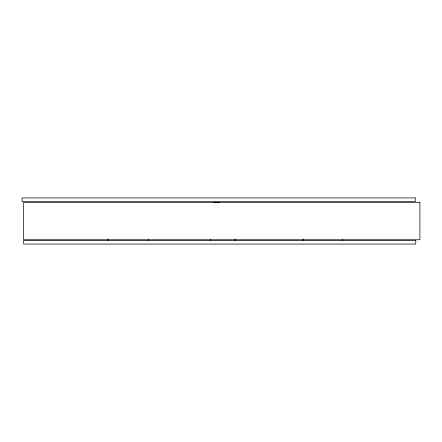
<?xml version="1.0" encoding="UTF-8"?>
<svg xmlns="http://www.w3.org/2000/svg" width="442" height="442" viewBox="0 0 442 442"><rect width="100%" height="100%" fill="white"/><g stroke="black" fill="none" stroke-linecap="round" stroke-linejoin="round"><path stroke-width="0.66" d="M213.768 202.497L219.569 202.502M342.395 239.012L342.395 240.349M303.096 239.012L303.096 240.349M235.094 239.012L235.094 240.349M210.525 239.012L210.525 240.349M148.429 239.012L148.429 240.349M107.925 239.012L107.925 240.349M415.253 197.928L22.1 197.928L22.1 201.662L415.253 201.662L415.253 197.928M419.9 202.447L23.52 202.447L23.52 239.752L419.9 239.752L419.9 202.447M415.778 240.349L23.686 240.349L23.686 244.072L415.778 244.072L415.778 240.349"/></g></svg>
